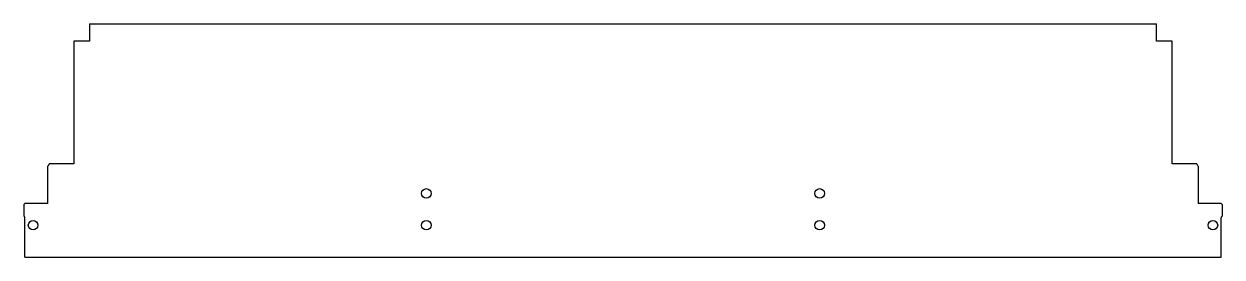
# Model space of a CAD drawing. Header units: millimetres. Extents: x -275 to 554, y 3 to 164.
import ezdxf

# ---------------------------------------------------------------- set-up
doc = ezdxf.new("R2010")
doc.units = ezdxf.units.MM

msp = doc.modelspace()

# ---------------------------------------------------------------- linework, layer by layer
at = {"color": 7, "linetype": 'Continuous', "lineweight": 25}
for p, q in [((-229.3, 164.44), (-229.3, 152.63)), ((-229.3, 164.44), (508.7, 164.44)), ((508.7, 152.63), (508.7, 164.44)), ((-240.1, 152.63), (-240.1, 67.79)), ((-229.3, 152.63), (-240.1, 152.63)), ((519.5, 152.63), (508.7, 152.63)), ((519.5, 67.79), (519.5, 152.63)), ((-240.1, 67.79), (-257.1, 67.79)), ((536.5, 67.79), (519.5, 67.79)), ((-258.1, 40.21), (-258.1, 66.07)), ((537.5, 66.07), (537.5, 40.21)), ((-274.6, 39.73), (-274.6, 31.54)), ((-258.1, 40.21), (-274.1, 40.21)), ((553.5, 40.21), (537.5, 40.21)), ((554, 39.73), (554, 31.54)), ((-274.1, 3.3), (-274.1, 30.1)), ((553.5, 3.3), (553.5, 30.1)), ((-274.1, 3.3), (553.5, 3.3))]:
    msp.add_line(p, q, dxfattribs=at)
for centre in [(3.7, 47.28), (275.7, 47.28), (-268.3, 25.3), (3.7, 25.3), (275.7, 25.3), (547.7, 25.3)]:
    msp.add_circle(centre, 3.3, dxfattribs=at)
for points, knots in [([(-257.1, 67.79), (-257.14, 67.71), (-257.21, 67.56), (-257.35, 67.32), (-257.5, 67.05), (-257.68, 66.75), (-257.88, 66.42), (-258.02, 66.19), (-258.1, 66.07)], [0, 0, 0, 0, 0.119938, 0.258495, 0.415739, 0.591717, 0.786463, 1, 1, 1, 1]), ([(537.5, 66.07), (537.36, 66.29), (537.13, 66.66), (536.85, 67.14), (536.65, 67.49), (536.55, 67.69), (536.5, 67.79)], [0, 0, 0, 0, 0.390226, 0.666669, 0.832466, 1, 1, 1, 1]), ([(-274.1, 40.21), (-274.18, 40.13), (-274.34, 39.97), (-274.51, 39.81), (-274.6, 39.73)], [0, 0, 0, 0, 0.476798, 1, 1, 1, 1]), ([(554, 39.73), (553.91, 39.81), (553.74, 39.96), (553.58, 40.13), (553.5, 40.21)], [0, 0, 0, 0, 0.5027943, 1, 1, 1, 1]), ([(-274.6, 31.54), (-274.56, 31.48), (-274.49, 31.37), (-274.39, 31.19), (-274.31, 31.02), (-274.23, 30.83), (-274.16, 30.61), (-274.11, 30.36), (-274.1, 30.19), (-274.1, 30.1)], [0, 0, 0, 0, 0.137463, 0.266383, 0.38713, 0.500153, 0.666496, 0.8324, 1, 1, 1, 1]), ([(553.5, 30.1), (553.5, 30.15), (553.5, 30.25), (553.52, 30.41), (553.55, 30.56), (553.59, 30.71), (553.66, 30.92), (553.79, 31.21), (553.93, 31.42), (554, 31.54)], [0, 0, 0, 0, 0.099598, 0.198924, 0.298461, 0.398688, 0.500078, 0.734351, 1, 1, 1, 1])]:
    msp.add_open_spline(points, degree=3, knots=knots, dxfattribs=at)

doc.saveas('drawing.dxf')
